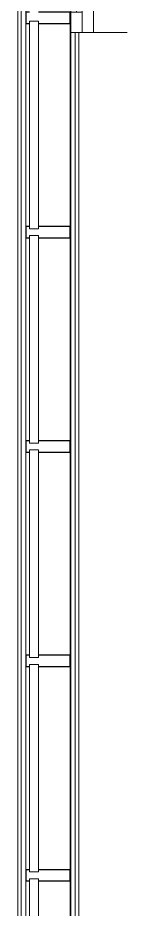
# Model space of a CAD drawing. Header units: millimetres. Extents: x 5993 to 95364, y 94667 to 143522.
# Drawn here: x 49793.8 to 49833.3, y 118966.4 to 119287.9 of the extents above; entities that cross this region are included whole.
import ezdxf

# ---------------------------------------------------------------- set-up
doc = ezdxf.new("R2010")
doc.units = ezdxf.units.MM
doc.linetypes.add('Штрих', pattern=[635, 317.5, -317.5])
doc.linetypes.add('Штрих короткий', pattern=[300, 150, -150])
for name, color, linetype, lineweight in [('0-2', 7, 'Continuous', 9), ('Двери-1', 7, 'Continuous', 13), ('Импосты витража', 7, 'Continuous', 9), ('Импосты витража-1', 7, 'Continuous', 25), ('Невидимые линии-1', 7, 'Штрих', 9), ('Остекление-1', 7, 'Continuous', 9), ('Перемычка-1', 7, 'Штрих короткий', 9), ('Стены', 7, 'Continuous', 9)]:
    doc.layers.add(name, color=color, linetype=linetype, lineweight=lineweight)

# ---------------------------------------------------------------- blocks, each defined once
blk = doc.blocks.new('PNS_Панель прямоугольная2 - Нр_Стекло - 40мм-29109218-АИ2_01_План напольных покрытий и плинтусов 1го этажа _Часть 1_')
at = {"layer": 'Остекление-1'}
for p, q in [((-460, 0), (-460, 40)), ((-460, 40), (460, 40)), ((460, 40), (460, 0)), ((-460, 0), (460, 0)), ((460, 0), (-460, 0))]:
    blk.add_line(p, q, dxfattribs=at)
blk = doc.blocks.new('PNS_Панель прямоугольная2 - Нр_Стекло - 40мм-29109226-АИ2_01_План напольных покрытий и плинтусов 1го этажа _Часть 1_')
at = {"layer": 'Остекление-1'}
for p, q in [((-460, 0), (-460, 40)), ((-460, 40), (460, 40)), ((460, 40), (460, 0)), ((-460, 0), (460, 0)), ((460, 0), (-460, 0))]:
    blk.add_line(p, q, dxfattribs=at)
blk = doc.blocks.new('Прямоугольный импост - Импост структурный с накладкой - 180мм-29109186-АИ2_01_План напольных покрытий и плинтусов 1го этажа _Часть 1_')
at = {"layer": 'Импосты витража-1'}
for p, q in [((-25, 0), (-25, 17)), ((-25, 17), (25, 17)), ((25, 17), (25, 0)), ((-25, -180), (-25, -40)), ((25, -40), (25, -180)), ((25, -180), (-25, -180))]:
    blk.add_line(p, q, dxfattribs=at)
blk = doc.blocks.new('Прямоугольный импост - Импост структурный с накладкой - 180мм-29109187-АИ2_01_План напольных покрытий и плинтусов 1го этажа _Часть 1_')
at = {"layer": 'Импосты витража-1'}
for p, q in [((-25, 0), (-25, 17)), ((-25, 17), (25, 17)), ((25, 17), (25, 0)), ((-25, -180), (-25, -40)), ((25, -40), (25, -180)), ((25, -180), (-25, -180))]:
    blk.add_line(p, q, dxfattribs=at)
blk = doc.blocks.new('Прямоугольный импост - Импост структурный с накладкой - 180мм-29109183-АИ2_01_План напольных покрытий и плинтусов 1го этажа _Часть 1_')
at = {"layer": 'Импосты витража'}
for p, q in [((100300, 65550), (100300, 65525)), ((100497, 65550), (100497, 65525))]:
    blk.add_line(p, q, dxfattribs=at)
blk = doc.blocks.new('Прямоугольный импост - Импост структурный с накладкой - 180мм-29109184-АИ2_01_План напольных покрытий и плинтусов 1го этажа _Часть 1_')
at = {"layer": 'Импосты витража'}
for p, q in [((100300, 64600), (100300, 63700)), ((100497, 64600), (100497, 63700))]:
    blk.add_line(p, q, dxfattribs=at)
blk = doc.blocks.new('Прямоугольный импост - Импост структурный с накладкой - 180мм-29109193-АИ2_01_План напольных покрытий и плинтусов 1го этажа _Часть 1_')
at = {"layer": 'Импосты витража'}
for p, q in [((100300, 65525), (100300, 64650)), ((100497, 65525), (100497, 64650))]:
    blk.add_line(p, q, dxfattribs=at)
blk = doc.blocks.new('DM_Штора_Противопожарная_Doormaster_EI-60 - ш_900 х в_2300 горячий цех-29093161-АИ2_01_План напольных покрытий и плинтусов 1го этажа _Часть 1_')
at = {"layer": 'Двери-1'}
for p, q in [((-325, 150), (-415, 150)), ((-415, 150), (-415, 100)), ((-325, 100), (-325, 150)), ((-325, 125), (575, 125)), ((575, 150), (575, 100)), ((665, 150), (575, 150)), ((665, 100), (665, 150)), ((-415, 100), (-325, 100)), ((575, 100), (665, 100))]:
    blk.add_line(p, q, dxfattribs=at)
at = {"layer": 'Невидимые линии-1'}
for p, q in [((-415, 350), (665, 350)), ((-415, 350), (-415, 100)), ((665, 100), (665, 350)), ((265, 200), (265, 150)), ((665, 200), (265, 200)), ((665, 150), (665, 200)), ((265, 150), (665, 150)), ((-415, 100), (665, 100))]:
    blk.add_line(p, q, dxfattribs=at)
blk = doc.blocks.new('Проем_Дверь_Прямоугольный - 6800х2300h_витражные проемы-35273744-АИ2_01_План напольных покрытий и плинтусов 1го этажа _Часть 1_')
at = {"layer": 'Перемычка-1'}
for p, q in [((3400, 100), (-3400, 100)), ((3400, -100), (-3400, -100))]:
    blk.add_line(p, q, dxfattribs=at)

msp = doc.modelspace()

# ---------------------------------------------------------------- linework, layer by layer
at = {"layer": 'Стены'}
for p, q in [((49793.79, 118895.15), (49793.79, 119448.64)), ((49795.01, 119448.64), (49795.01, 118895.15)), ((49812.92, 119282.59), (49812.92, 118901.25)), ((49814.55, 118895.15), (49814.55, 119282.59)), ((49815.77, 119282.59), (49815.77, 118895.15))]:
    msp.add_line(p, q, dxfattribs=at)

# ---------------------------------------------------------------- block references
at = {"layer": '0-2', "xscale": 0.08139549610658335, "yscale": 0.08139549610658335, "zscale": 0.08139549610658335}
for name, p, rotation in [('Проем_Дверь_Прямоугольный - 6800х2300h_витражные проемы-35273744-АИ2_01_План напольных покрытий и плинтусов 1го этажа _Часть 1_', (49804.78, 119171.89), 269.9999999999998), ('DM_Штора_Противопожарная_Doormaster_EI-60 - ш_900 х в_2300 горячий цех-29093161-АИ2_01_План напольных покрытий и плинтусов 1го этажа _Часть 1_', (49804.78, 119336.72), 269.9999999999998), ('PNS_Панель прямоугольная2 - Нр_Стекло - 40мм-29109218-АИ2_01_План напольных покрытий и плинтусов 1го этажа _Часть 1_', (49798.02, 119249.22), 269.9999999999997), ('PNS_Панель прямоугольная2 - Нр_Стекло - 40мм-29109226-АИ2_01_План напольных покрытий и плинтусов 1го этажа _Часть 1_', (49798.02, 119171.89), 269.9999999999997), ('PNS_Панель прямоугольная2 - Нр_Стекло - 40мм-29109226-АИ2_01_План напольных покрытий и плинтусов 1го этажа _Часть 1_', (49798.02, 119094.57), 269.9999999999997), ('PNS_Панель прямоугольная2 - Нр_Стекло - 40мм-29109226-АИ2_01_План напольных покрытий и плинтусов 1го этажа _Часть 1_', (49798.02, 119017.24), 269.9999999999997), ('PNS_Панель прямоугольная2 - Нр_Стекло - 40мм-29109226-АИ2_01_План напольных покрытий и плинтусов 1го этажа _Часть 1_', (49798.02, 118939.92), 269.9999999999997)]:
    msp.add_blockref(name, p, dxfattribs=dict(at, rotation=rotation))
at = {"layer": '0-2', "extrusion": (0, 0, -1), "xscale": 0.08139549610658335, "yscale": 0.08139549610658335, "zscale": 0.08139549610658335, "rotation": 270.0000000000002}
for name, p in [('Прямоугольный импост - Импост структурный с накладкой - 180мм-29109187-АИ2_01_План напольных покрытий и плинтусов 1го этажа _Часть 1_', (-49798.02, 119287.88)), ('Прямоугольный импост - Импост структурный с накладкой - 180мм-29109186-АИ2_01_План напольных покрытий и плинтусов 1го этажа _Часть 1_', (-49798.02, 119210.56)), ('Прямоугольный импост - Импост структурный с накладкой - 180мм-29109186-АИ2_01_План напольных покрытий и плинтусов 1го этажа _Часть 1_', (-49798.02, 119133.23)), ('Прямоугольный импост - Импост структурный с накладкой - 180мм-29109186-АИ2_01_План напольных покрытий и плинтусов 1го этажа _Часть 1_', (-49798.02, 119055.91)), ('Прямоугольный импост - Импост структурный с накладкой - 180мм-29109186-АИ2_01_План напольных покрытий и плинтусов 1го этажа _Часть 1_', (-49798.02, 118978.58))]:
    msp.add_blockref(name, p, dxfattribs=at)
at = {"layer": '0-2', "xscale": 0.08139549610658335, "yscale": 0.08139549610658335, "zscale": 0.08139549610658335}
for name, p in [('Прямоугольный импост - Импост структурный с накладкой - 180мм-29109183-АИ2_01_План напольных покрытий и плинтусов 1го этажа _Часть 1_', (41632.67, 113950.37)), ('Прямоугольный импост - Импост структурный с накладкой - 180мм-29109193-АИ2_01_План напольных покрытий и плинтусов 1го этажа _Часть 1_', (41632.67, 113950.37)), ('Прямоугольный импост - Импост структурный с накладкой - 180мм-29109184-АИ2_01_План напольных покрытий и плинтусов 1го этажа _Часть 1_', (41632.67, 113950.37)), ('Прямоугольный импост - Импост структурный с накладкой - 180мм-29109184-АИ2_01_План напольных покрытий и плинтусов 1го этажа _Часть 1_', (41632.67, 113873.05)), ('Прямоугольный импост - Импост структурный с накладкой - 180мм-29109184-АИ2_01_План напольных покрытий и плинтусов 1го этажа _Часть 1_', (41632.67, 113795.72)), ('Прямоугольный импост - Импост структурный с накладкой - 180мм-29109184-АИ2_01_План напольных покрытий и плинтусов 1го этажа _Часть 1_', (41632.67, 113718.4))]:
    msp.add_blockref(name, p, dxfattribs=at)

doc.saveas('drawing.dxf')
